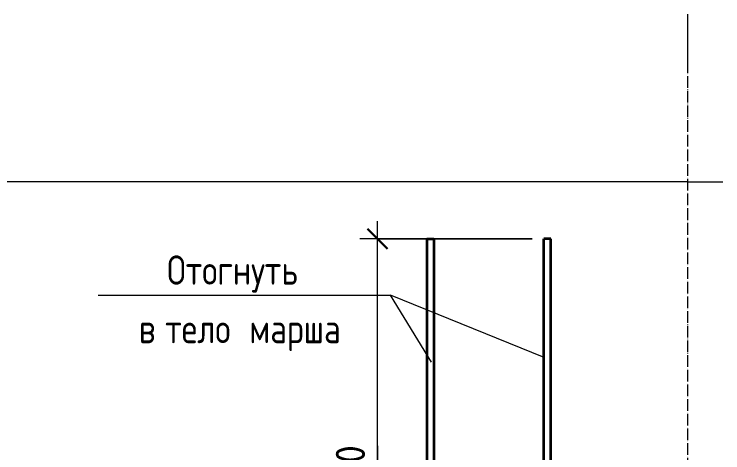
# Model space of a CAD drawing. Header units: millimetres. Extents: x -6516 to 17647, y -4389 to 6814.
# Drawn here: x -1152 to 60, y 116 to 866 of the extents above; entities that cross this region are included whole.
import ezdxf

# ---------------------------------------------------------------- set-up
doc = ezdxf.new("R2010")
doc.units = ezdxf.units.MM
doc.linetypes.add('02 Штрихпунктирная _20 мм_', pattern=[25, 20, -2.5, 0, -2.5])
for name, color, linetype, lineweight in [('AA_Dim', 7, 'Continuous', 9), ('AA_Dim-20', 7, 'Continuous', 9), ('AA_Oformlenie', 7, 'Continuous', 9), ('AA_Vinoska', 7, 'Continuous', 9), ('KR_Armatura_Tonkie', 7, 'Continuous', 20), ('Оси', 7, 'Continuous', 9)]:
    doc.layers.add(name, color=color, linetype=linetype, lineweight=lineweight)
doc.styles.add('GOST Common', font='GOST_Common.ttf', dxfattribs={"width": 0.85, "height": 50})
doc.styles.add('ISOCPEUR_1', font='isocpeur.TTF', dxfattribs={"width": 0.9, "height": 50})
doc.dimstyles.new('05_Округл_50мм__непрозр_', dxfattribs={"dimscale": 304.8, "dimtxt": 50.137748, "dimasz": 0.111549, "dimexe": 0.098425, "dimexo": 0.065617, "dimgap": 0.019685, "dimtad": 1, "dimdec": 0, "dimrnd": 50, "dimdsep": 46, "dimtxsty": 'ISOCPEUR_1', "dimblk1": 'OBLIQUE', "dimblk2": 'OBLIQUE', "dimsah": 1, "dimcen": 0.09, "dimdle": 0.098425, "dimazin": 0, "dimtfac": 1, "dimtdec": 4, "dimtix": 1, "dimtmove": 1, "dimatfit": 3, "dimfxl": 1, "dimtvp": 1, "dimtfill": 1, "dimtolj": 1, "dimtzin": 0, "dimlwd": 18, "dimlwe": 18, "dimarcsym": 2})

# ---------------------------------------------------------------- blocks, each defined once
blk = doc.blocks.new('011_ЛинияОбрыва _ЭлУзла_Линия_ - Тип 1-3750494-КР_РЗ_Арм_1')
at = {"layer": 'AA_Oformlenie'}
blk.add_line((0, 579.3), (-3528.1, 579.3), dxfattribs=at)
blk = doc.blocks.new('010_Текст с выноской - Текст 2 строки-3751057-КР_РЗ_Арм_1')
at = {"layer": 'AA_Vinoska'}
blk.add_line((-1008.2, 386), (-508.2, 386), dxfattribs=at)
blk = doc.blocks.new('DIMBLOCK31-КР_РЗ_Арм_1')
at = {"layer": 'AA_Dim-20', "lineweight": 18}
for p, q in [((-530.6, -443.9), (-530.6, 512)), ((-266, 482), (-560.6, 482)), ((-530.6, 482), (-266, 482)), ((-530.6, 128.3), (-530.6, 14.6)), ((-530.6, 14.6), (-530.6, 34.1)), ((-451.8, -413.9), (-560.6, -413.9)), ((-530.6, -413.9), (-451.8, -413.9))]:
    blk.add_line(p, q, dxfattribs=at)
at = {"layer": 'AA_Dim-20', "lineweight": 30}
for p, q in [((-530.6, 482), (-547.6, 499)), ((-530.6, 482), (-513.6, 465)), ((-530.6, -413.9), (-547.6, -396.9)), ((-530.6, -413.9), (-513.6, -430.9))]:
    blk.add_line(p, q, dxfattribs=at)
at = {"layer": 'AA_Dim-20', "color": 0, "lineweight": 18, "insert": (-601.8, 34.6), "char_height": 50, "width": 112.384, "attachment_point": 1, "rotation": 90, "line_spacing_factor": 1.135194, "style": 'ISOCPEUR_1', "bg_fill": 3, "box_fill_scale": 1.25, "bg_fill_color": 256, "bg_fill_true_color": 13158600, "bg_fill_transparency": 0}
blk.add_mtext('900', dxfattribs=at)
blk = doc.blocks.new('_Oblique')
at = {"color": 0, "linetype": 'ByBlock', "lineweight": -2}
blk.add_line((-0.5, -0.5), (0.5, 0.5), dxfattribs=at)

msp = doc.modelspace()

# ---------------------------------------------------------------- linework, layer by layer
at = {"layer": 'AA_Vinoska'}
for p, q in [((0, 579.2831), (60, 579.2831)), ((-245.2062, 279.1622), (-508.2347, 385.9764)), ((-438.1878, 271.1788), (-508.2347, 385.9764))]:
    msp.add_line(p, q, dxfattribs=at)
at = {"layer": 'KR_Armatura_Tonkie', "lineweight": 35}
for p, q in [((-446, 482), (-446, -393.8737)), ((-446, 482), (-434, 482)), ((-434, 482), (-434, -393.8737)), ((-234, 482), (-246, 482)), ((-246, -393.8737), (-246, 482)), ((-234, -393.8737), (-234, 482))]:
    msp.add_line(p, q, dxfattribs=at)
at = {"layer": 'Оси'}
msp.add_line((0, 765.9311), (0, 865.9311), dxfattribs=at)
at = {"layer": 'Оси', "linetype": '02 Штрихпунктирная _20 мм_'}
msp.add_line((0, -4129.3202), (0, 765.9311), dxfattribs=at)

# ---------------------------------------------------------------- block references
at = {"layer": 'AA_Oformlenie'}
msp.add_blockref('011_ЛинияОбрыва _ЭлУзла_Линия_ - Тип 1-3750494-КР_РЗ_Арм_1', (0, 0), dxfattribs=at)
at = {"layer": 'AA_Vinoska'}
msp.add_blockref('010_Текст с выноской - Текст 2 строки-3751057-КР_РЗ_Арм_1', (0, 0), dxfattribs=at)

# ---------------------------------------------------------------- texts
at = {"layer": 'AA_Vinoska', "char_height": 50, "attachment_point": 1, "style": 'GOST Common'}
for s, insert, width in [('Отогнуть', (-890.149, 453.6225), 317.548419), ('\\fGOST Common|b0|i0|c204|p34|;\\W.85; ', (-908.1531, 353.6225), 17.717294), ('\\fGOST Common|b0|i0|c204|p34|;\\W.85; ', (-764.2197, 353.6225), 17.717294), ('\\fGOST Common|b0|i0|c204|p34|;\\W.85;в', (-938.514, 353.6225), 36.797456), ('тело', (-893.5348, 353.6225), 156.729906), ('марша', (-749.6015, 353.6225), 205.793181)]:
    msp.add_mtext(s, dxfattribs=dict(at, insert=insert, width=width))

# ---------------------------------------------------------------- next in the draw order: dimensions: what is measured, and where the dimension line sits
at = {"layer": 'AA_Dim', "lineweight": 18}
dim = msp.add_linear_dim(base=(-530.6263, 482), p1=(-431.7543, -413.8737), p2=(-246, 482), angle=90, dimstyle='05_Округл_50мм__непрозр_', override={"dimpost": '<>', "dimfxl": 914.928556}, dxfattribs=at)
dim.commit()
dim.dimension.update_dxf_attribs({"geometry": 'DIMBLOCK31-КР_РЗ_Арм_1', "text_midpoint": (-568.4289, 90.8291), "dimtype": 160, "text_rotation": 90})

doc.saveas('drawing.dxf')
